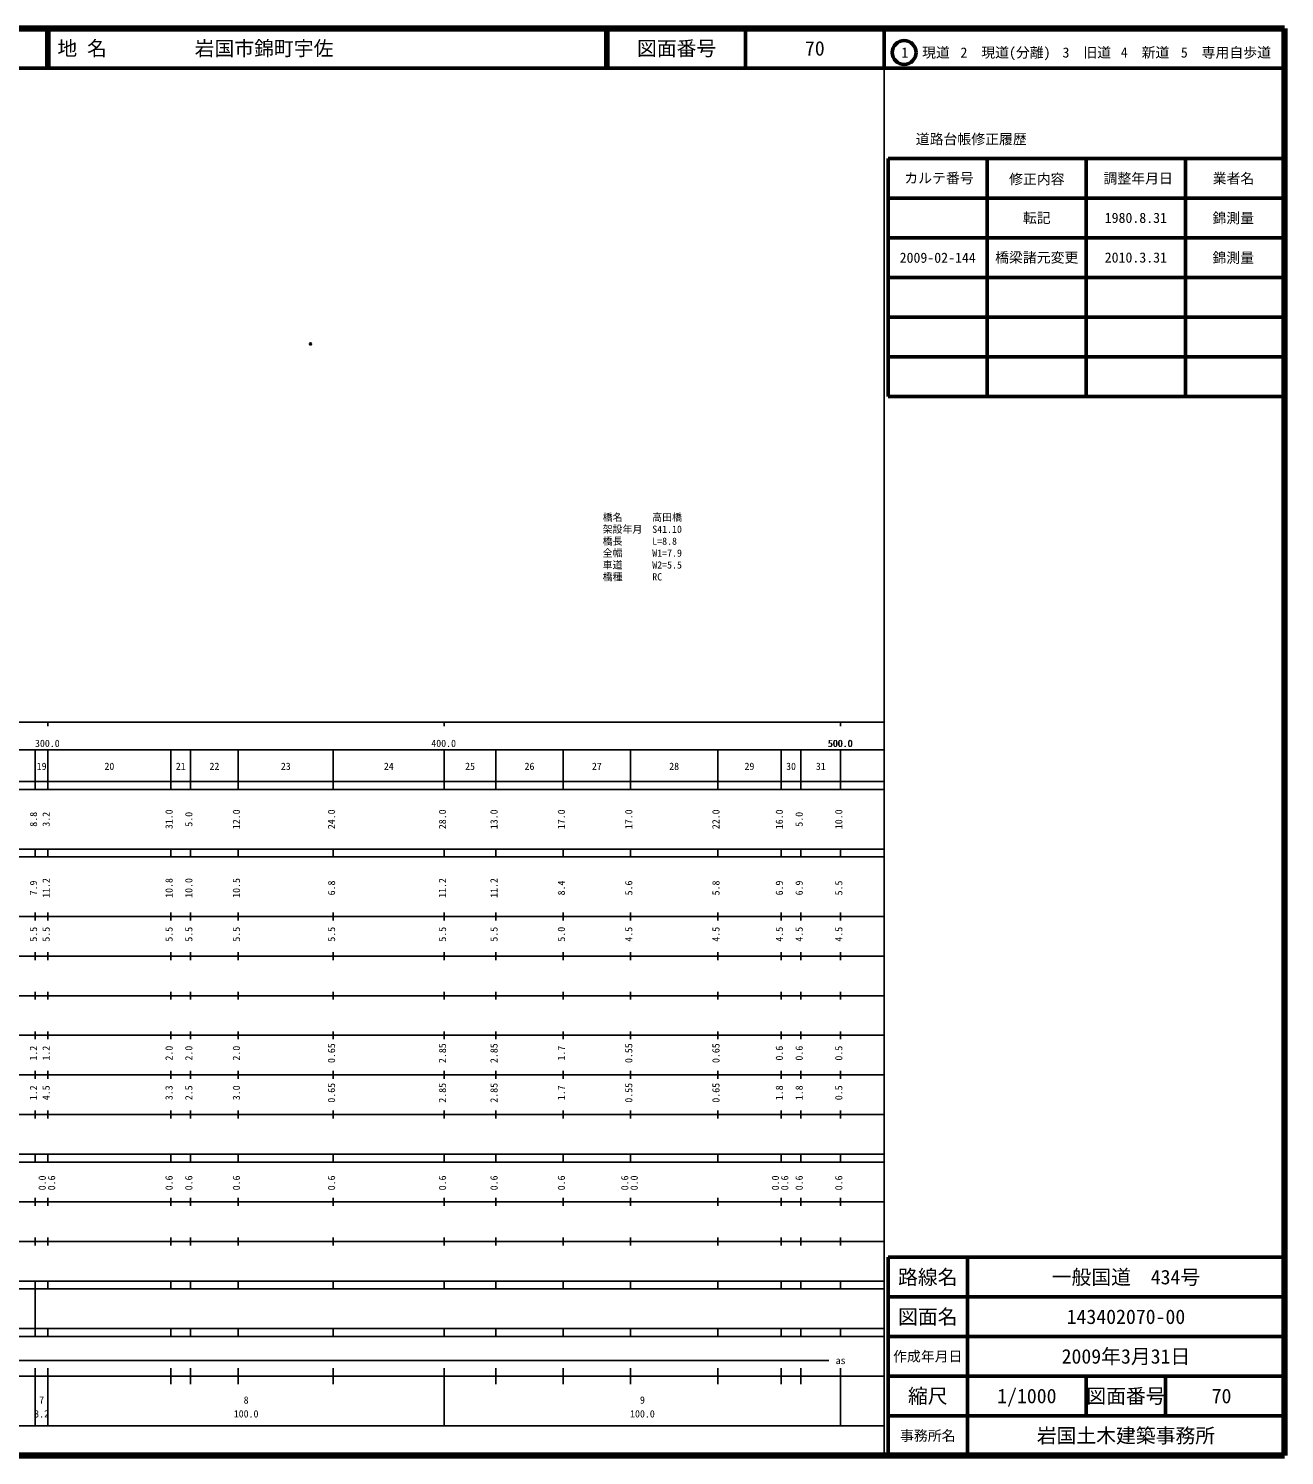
# Model space of a CAD drawing. Units: millimetres on the paper. Extents: x 40 to 680, y 20 to 380.
# Drawn here: x 363.1 to 680, y 20 to 380 of the extents above; entities that cross this region are included whole.
import ezdxf
from ezdxf.enums import TextEntityAlignment as Align

# ---------------------------------------------------------------- set-up
doc = ezdxf.new("R2010")
doc.units = ezdxf.units.MM
doc.header["$PDMODE"] = 32
doc.header["$PDSIZE"] = 0.5
for name, color, linetype in [('M-OTRS', 6, 'Continuous'), ('M-STR-HTXT', 7, 'Continuous'), ('M-TTL-TXT', 7, 'Continuous')]:
    doc.layers.add(name, color=color, linetype=linetype)
for name, color, linetype, lineweight in [('M-TTL', 2, 'Continuous', 140), ('M-TTL-BAND', 7, 'Continuous', 25), ('M-TTL-FRAM', 2, 'Continuous', 50), ('M-TTL-LINE', 7, 'Continuous', 50)]:
    doc.layers.add(name, color=color, linetype=linetype, lineweight=lineweight)
doc.styles.add('ＭＳ ゴシック', font='')
doc.styles.get('ＭＳ ゴシック').set_extended_font_data('MS Gothic')

msp = doc.modelspace()

# ---------------------------------------------------------------- linework, layer by layer
at = {"layer": 'M-OTRS'}
msp.add_point((434.243, 300.419), dxfattribs=at)
at = {"layer": 'M-TTL'}
for p, q in [((680, 380), (40, 380)), ((680, 20), (680, 380)), ((40, 20), (680, 20))]:
    msp.add_line(p, q, dxfattribs=at)
at = {"layer": 'M-TTL-BAND'}
for p, q in [((579, 20), (579, 370)), ((40, 205), (579, 205)), ((368, 205), (368, 204)), ((468, 205), (468, 204)), ((568, 205), (568, 204)), ((68, 198), (579, 198)), ((364.8, 188), (364.8, 198)), ((368, 188), (368, 198)), ((399, 188), (399, 198)), ((404, 188), (404, 198)), ((416, 188), (416, 198)), ((440, 188), (440, 198)), ((468, 188), (468, 198)), ((481, 188), (481, 198)), ((498, 188), (498, 198)), ((515, 188), (515, 198)), ((537, 188), (537, 198)), ((553, 188), (553, 198)), ((558, 188), (558, 198)), ((568, 188), (568, 198)), ((40, 190), (579, 190)), ((40, 188), (579, 188)), ((40, 173), (579, 173)), ((364.8, 171), (364.8, 173)), ((368, 171), (368, 173)), ((399, 171), (399, 173)), ((404, 171), (404, 173)), ((416, 171), (416, 173)), ((440, 171), (440, 173)), ((468, 171), (468, 173)), ((481, 171), (481, 173)), ((498, 171), (498, 173)), ((515, 171), (515, 173)), ((537, 171), (537, 173)), ((553, 171), (553, 173)), ((558, 171), (558, 173)), ((568, 171), (568, 173)), ((40, 171), (579, 171)), ((40, 156), (579, 156)), ((364.8, 155), (364.8, 157)), ((368, 155), (368, 157)), ((399, 155), (399, 157)), ((404, 155), (404, 157)), ((416, 155), (416, 157)), ((440, 155), (440, 157)), ((468, 155), (468, 157)), ((481, 155), (481, 157)), ((498, 155), (498, 157)), ((515, 155), (515, 157)), ((537, 155), (537, 157)), ((553, 155), (553, 157)), ((558, 155), (558, 157)), ((568, 155), (568, 157)), ((46, 146), (579, 146)), ((364.8, 145), (364.8, 147)), ((368, 145), (368, 147)), ((399, 145), (399, 147)), ((404, 145), (404, 147)), ((416, 145), (416, 147)), ((440, 145), (440, 147)), ((468, 145), (468, 147)), ((481, 145), (481, 147)), ((498, 145), (498, 147)), ((515, 145), (515, 147)), ((537, 145), (537, 147)), ((553, 145), (553, 147)), ((558, 145), (558, 147)), ((568, 145), (568, 147)), ((364.8, 135), (364.8, 137)), ((368, 135), (368, 137)), ((399, 135), (399, 137)), ((404, 135), (404, 137)), ((416, 135), (416, 137)), ((440, 135), (440, 137)), ((468, 135), (468, 137)), ((481, 135), (481, 137)), ((498, 135), (498, 137)), ((515, 135), (515, 137)), ((537, 135), (537, 137)), ((553, 135), (553, 137)), ((558, 135), (558, 137)), ((568, 135), (568, 137)), ((52, 136), (579, 136)), ((46, 126), (579, 126)), ((364.8, 125), (364.8, 127)), ((368, 125), (368, 127)), ((399, 125), (399, 127)), ((404, 125), (404, 127)), ((416, 125), (416, 127)), ((440, 125), (440, 127)), ((468, 125), (468, 127)), ((481, 125), (481, 127)), ((498, 125), (498, 127)), ((515, 125), (515, 127)), ((537, 125), (537, 127)), ((553, 125), (553, 127)), ((558, 125), (558, 127)), ((568, 125), (568, 127)), ((52, 116), (579, 116)), ((364.8, 115), (364.8, 117)), ((368, 115), (368, 117)), ((399, 115), (399, 117)), ((404, 115), (404, 117)), ((416, 115), (416, 117)), ((440, 115), (440, 117)), ((468, 115), (468, 117)), ((481, 115), (481, 117)), ((498, 115), (498, 117)), ((515, 115), (515, 117)), ((537, 115), (537, 117)), ((553, 115), (553, 117)), ((558, 115), (558, 117)), ((568, 115), (568, 117)), ((46, 106), (579, 106)), ((364.8, 105), (364.8, 107)), ((368, 105), (368, 107)), ((399, 105), (399, 107)), ((404, 105), (404, 107)), ((416, 105), (416, 107)), ((440, 105), (440, 107)), ((468, 105), (468, 107)), ((481, 105), (481, 107)), ((498, 105), (498, 107)), ((515, 105), (515, 107)), ((537, 105), (537, 107)), ((553, 105), (553, 107)), ((558, 105), (558, 107)), ((568, 105), (568, 107)), ((40, 96), (579, 96)), ((40, 94), (579, 94)), ((364.8, 94), (364.8, 96)), ((368, 94), (368, 96)), ((399, 94), (399, 96)), ((404, 94), (404, 96)), ((416, 94), (416, 96)), ((440, 94), (440, 96)), ((468, 94), (468, 96)), ((481, 94), (481, 96)), ((498, 94), (498, 96)), ((515, 94), (515, 96)), ((537, 94), (537, 96)), ((553, 94), (553, 96)), ((558, 94), (558, 96)), ((568, 94), (568, 96)), ((49, 84), (579, 84)), ((364.8, 83), (364.8, 85)), ((368, 83), (368, 85)), ((399, 83), (399, 85)), ((404, 83), (404, 85)), ((416, 83), (416, 85)), ((440, 83), (440, 85)), ((468, 83), (468, 85)), ((481, 83), (481, 85)), ((498, 83), (498, 85)), ((515, 83), (515, 85)), ((537, 83), (537, 85)), ((553, 83), (553, 85)), ((558, 83), (558, 85)), ((568, 83), (568, 85)), ((40, 74), (579, 74)), ((364.8, 73), (364.8, 75)), ((368, 73), (368, 75)), ((399, 73), (399, 75)), ((404, 73), (404, 75)), ((416, 73), (416, 75)), ((440, 73), (440, 75)), ((468, 73), (468, 75)), ((481, 73), (481, 75)), ((498, 73), (498, 75)), ((515, 73), (515, 75)), ((537, 73), (537, 75)), ((553, 73), (553, 75)), ((558, 73), (558, 75)), ((568, 73), (568, 75)), ((40, 64), (579, 64)), ((40, 62), (579, 62)), ((364.8, 62), (364.8, 64)), ((364.8, 52), (364.8, 62)), ((368, 62), (368, 64)), ((399, 62), (399, 64)), ((404, 62), (404, 64)), ((416, 62), (416, 64)), ((440, 62), (440, 64)), ((468, 62), (468, 64)), ((481, 62), (481, 64)), ((498, 62), (498, 64)), ((515, 62), (515, 64)), ((537, 62), (537, 64)), ((553, 62), (553, 64)), ((558, 62), (558, 64)), ((568, 62), (568, 64)), ((40, 52), (579, 52)), ((364.8, 50), (364.8, 52)), ((368, 50), (368, 52)), ((399, 50), (399, 52)), ((404, 50), (404, 52)), ((416, 50), (416, 52)), ((440, 50), (440, 52)), ((468, 50), (468, 52)), ((481, 50), (481, 52)), ((498, 50), (498, 52)), ((515, 50), (515, 52)), ((537, 50), (537, 52)), ((553, 50), (553, 52)), ((558, 50), (558, 52)), ((568, 50), (568, 52)), ((40, 50), (579, 50)), ((71, 44), (565, 44)), ((40, 40), (579, 40)), ((364.8, 27.5), (364.8, 42)), ((368, 27.5), (368, 42)), ((399, 38), (399, 42)), ((404, 38), (404, 42)), ((416, 38), (416, 42)), ((440, 38), (440, 42)), ((468, 27.5), (468, 42)), ((481, 38), (481, 42)), ((498, 38), (498, 42)), ((515, 38), (515, 42)), ((537, 38), (537, 42)), ((553, 38), (553, 42)), ((558, 38), (558, 42)), ((568, 27.5), (568, 42)), ((68, 27.5), (579, 27.5))]:
    msp.add_line(p, q, dxfattribs=at)
at = {"layer": 'M-TTL-FRAM'}
for p, q in [((580, 347.197), (580, 287.197)), ((580, 347.197), (680, 347.197)), ((580, 287.197), (680, 287.197)), ((680, 70), (580, 70)), ((580, 70), (580, 20))]:
    msp.add_line(p, q, dxfattribs=at)
at = {"layer": 'M-TTL-LINE'}
for p, q in [((367.75, 380), (367.75, 370)), ((368.25, 380), (368.25, 370)), ((508.747, 380), (508.747, 370)), ((509.247, 380), (509.247, 370)), ((543.997, 380), (543.997, 370)), ((579, 380), (579, 370)), ((40, 370), (680, 370)), ((605, 347.197), (605, 287.197)), ((630, 347.197), (630, 287.197)), ((655, 347.197), (655, 287.197)), ((580, 337.197), (680, 337.197)), ((580, 327.197), (680, 327.197)), ((580, 317.197), (680, 317.197)), ((580, 307.197), (680, 307.197)), ((580, 297.197), (680, 297.197)), ((600, 70), (600, 20)), ((680, 60), (580, 60)), ((680, 50), (580, 50)), ((680, 40), (580, 40)), ((630, 40), (630, 30)), ((650, 40), (650, 30)), ((680, 30), (580, 30))]:
    msp.add_line(p, q, dxfattribs=at)
msp.add_circle((584.031, 373.958), 3, dxfattribs=at)

# ---------------------------------------------------------------- texts
at = {"layer": 'M-STR-HTXT', "style": 'ＭＳ ゴシック'}
for s, p in [('橋名\u3000\u3000\u3000高田橋', (507.979, 255.204)), ('架設年月\u3000S41.10', (507.979, 252.204)), ('橋長\u3000\u3000\u3000L=8.8', (507.979, 249.204)), ('全幅\u3000\u3000\u3000W1=7.9', (507.979, 246.204)), ('車道\u3000\u3000\u3000W2=5.5', (507.979, 243.204)), ('橋種\u3000\u3000\u3000RC', (507.979, 240.204))]:
    msp.add_text(s, height=1.833, dxfattribs=at).set_placement(p, align=Align.BOTTOM_LEFT)
at = {"layer": 'M-TTL-BAND', "style": 'ＭＳ ゴシック'}
for s, p in [('300.0', (367.844, 198.195)), ('400.0', (467.844, 198.195)), ('500.0', (567.844, 198.195)), ('500.0', (568, 198.195)), ('19', (366.4, 192.405)), ('20', (383.5, 192.405)), ('21', (401.5, 192.405)), ('22', (410, 192.405)), ('23', (428, 192.405)), ('24', (454, 192.405)), ('25', (474.5, 192.405)), ('26', (489.5, 192.405)), ('27', (506.5, 192.405)), ('28', (526, 192.405)), ('29', (545, 192.405)), ('30', (555.5, 192.405)), ('31', (563, 192.405)), ('as', (568, 42.5)), ('7', (366.4, 32.523)), ('8', (418, 32.523)), ('9', (518, 32.523)), ('3.2', (366.4, 29.033)), ('100.0', (418, 29.033)), ('100.0', (518, 29.033))]:
    msp.add_text(s, height=1.833, dxfattribs=at).set_placement(p, align=Align.BOTTOM_CENTER)
for s, p in [('8.8', (365.8, 180.5)), ('3.2', (369, 180.5)), ('31.0', (400, 180.5)), ('5.0', (405, 180.5)), ('12.0', (417, 180.5)), ('24.0', (441, 180.5)), ('28.0', (469, 180.5)), ('13.0', (482, 180.5)), ('17.0', (499, 180.5)), ('17.0', (516, 180.5)), ('22.0', (538, 180.5)), ('16.0', (554, 180.5)), ('5.0', (559, 180.5)), ('10.0', (569, 180.5)), ('7.9', (365.8, 163.174)), ('11.2', (369, 163.174)), ('10.8', (400, 163.174)), ('10.0', (405, 163.174)), ('10.5', (417, 163.174)), ('6.8', (441, 163.174)), ('11.2', (469, 163.174)), ('11.2', (482, 163.174)), ('8.4', (499, 163.174)), ('5.6', (516, 163.174)), ('5.8', (538, 163.174)), ('6.9', (554, 163.174)), ('6.9', (559, 163.174)), ('5.5', (569, 163.174)), ('5.5', (365.8, 151.5)), ('5.5', (369, 151.5)), ('5.5', (400, 151.5)), ('5.5', (405, 151.5)), ('5.5', (417, 151.5)), ('5.5', (441, 151.5)), ('5.5', (469, 151.5)), ('5.5', (482, 151.5)), ('5.0', (499, 151.5)), ('4.5', (516, 151.5)), ('4.5', (538, 151.5)), ('4.5', (554, 151.5)), ('4.5', (559, 151.5)), ('4.5', (569, 151.5)), ('1.2', (365.8, 121.5)), ('1.2', (369, 121.5)), ('2.0', (400, 121.5)), ('2.0', (405, 121.5)), ('2.0', (417, 121.5)), ('0.65', (441, 121.5)), ('2.85', (469, 121.5)), ('2.85', (482, 121.5)), ('1.7', (499, 121.5)), ('0.55', (516, 121.5)), ('0.65', (538, 121.5)), ('0.6', (554, 121.5)), ('0.6', (559, 121.5)), ('0.5', (569, 121.5)), ('1.2', (365.8, 111.5)), ('4.5', (369, 111.5)), ('3.3', (400, 111.5)), ('2.5', (405, 111.5)), ('3.0', (417, 111.5)), ('0.65', (441, 111.5)), ('2.85', (469, 111.5)), ('2.85', (482, 111.5)), ('1.7', (499, 111.5)), ('0.55', (516, 111.5)), ('0.65', (538, 111.5)), ('1.8', (554, 111.5)), ('1.8', (559, 111.5)), ('0.5', (569, 111.5)), ('0.0', (368, 88.764)), ('0.6', (370.37, 88.764)), ('0.6', (400, 88.764)), ('0.6', (405, 88.764)), ('0.6', (417, 88.764)), ('0.6', (441, 88.764)), ('0.6', (469, 88.764)), ('0.6', (482, 88.764)), ('0.6', (499, 88.764)), ('0.6', (515, 88.764)), ('0.0', (517.37, 88.764)), ('0.0', (553, 88.764)), ('0.6', (555.37, 88.764)), ('0.6', (559, 88.764)), ('0.6', (569, 88.764))]:
    msp.add_text(s, height=1.833, rotation=90, dxfattribs=at).set_placement(p, align=Align.BOTTOM_CENTER)
at = {"layer": 'M-TTL-TXT', "style": 'ＭＳ ゴシック'}
for s, p in [('地 名', (370.38, 375)), ('岩国市錦町宇佐', (405.024, 375))]:
    msp.add_text(s, height=3.666, dxfattribs=at).set_placement(p, align=Align.MIDDLE_LEFT)
for s, height, p in [('図面番号', 3.666, (526.622, 375)), ('70', 3.666, (561.497, 375)), ('1\u3000現道', 2.566, (589.448, 373.958)), ('2\u3000現道(分離)', 2.566, (609.619, 373.958)), ('3\u3000旧道', 2.566, (630.121, 373.958)), ('4\u3000新道', 2.566, (644.824, 373.958)), ('5\u3000専用自歩道', 2.566, (665.228, 373.958)), ('道路台帳修正履歴', 2.566, (600.968, 352.113)), ('カルテ番号', 2.566, (592.839, 342.277)), ('修正内容', 2.566, (617.509, 342.023)), ('調整年月日', 2.566, (643.089, 342.197)), ('業者名', 2.566, (667.134, 342.197)), ('転記', 2.566, (617.5, 332.245)), ('1980.8.31', 2.566, (642.5, 332.245)), ('錦測量', 2.566, (667.077, 332.189)), ('2009-02-144', 2.566, (592.5, 322.184)), ('橋梁諸元変更', 2.566, (617.5, 322.241)), ('2010.3.31', 2.566, (642.5, 322.241)), ('錦測量', 2.566, (667.077, 322.184)), ('路線名', 3.666, (590, 65)), ('路線名', 3.666, (590, 65)), ('一般国道\u3000434号', 3.666, (640, 65)), ('図面名', 3.666, (590, 55)), ('図面名', 3.666, (590, 55)), ('143402070-00', 3.666, (640, 55)), ('2009年3月31日', 3.666, (640, 45)), ('作成年月日', 2.566, (590, 45)), ('作成年月日', 2.566, (590, 45)), ('縮尺', 3.666, (590, 35)), ('縮尺', 3.666, (590, 35)), ('1/1000', 3.666, (615, 35)), ('図面番号', 3.666, (640, 35)), ('図面番号', 3.666, (640, 35)), ('70', 3.666, (664.125, 35)), ('事務所名', 2.566, (590, 25)), ('事務所名', 2.566, (590, 25)), ('岩国土木建築事務所', 3.666, (640, 25))]:
    msp.add_text(s, height=height, dxfattribs=at).set_placement(p, align=Align.MIDDLE_CENTER)

doc.saveas('drawing.dxf')
